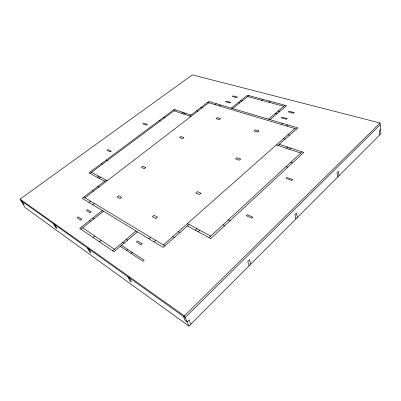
<?xml version="1.0" encoding="UTF-8"?>
<svg xmlns="http://www.w3.org/2000/svg" width="401" height="401" viewBox="0 0 401 401"><rect width="100%" height="100%" fill="white"/><g stroke="black" fill="none" stroke-linecap="round" stroke-linejoin="round"><path stroke-width="0.6" d="M188.961 326.123L380.95 133.658L380.043 122.997L192.35 74.877L20.05 199.117L25.248 207.678L188.961 326.123L184.375 315.883L20.05 199.117M380.574 129.252L379.381 130.44L379.762 134.851M380.193 124.796L185.152 317.612L20.927 200.56M184.375 315.883L380.043 122.997M209.096 237.658L302.053 151.814M198.009 231.673L199.683 230.159M289.146 149.202L290.489 147.989M195.272 230.199L196.941 228.695M286.284 148.25L287.627 147.042M163.327 244.936L294.88 128.51M189.011 224.455L163.127 247.427L82.22 198.335L106.075 180.074M277.993 145.478L297.828 127.879L208.751 101.473L189.743 116.029M153.954 241.858L155.693 240.339M286.66 126.054L287.933 124.947M148.997 238.851L150.726 237.352M281.296 124.455L282.565 123.353M131.007 253.362L132.205 252.329M126.551 250.424L127.744 249.407M112.651 250.785L136.074 231.011M268.505 119.187L285.006 105.252M137.473 231.858L114.019 251.718L79.739 228.4L102.275 210.505M270.033 119.638L286.545 105.663L247.472 95.237L231.227 108.135M99.408 241.778L101.177 240.319M268.81 102.25L270.018 101.252M93.082 237.477L94.836 236.049M261.602 100.31L262.805 99.333M80.917 229.202L103.493 211.242M232.575 108.536L248.836 95.603M92.791 204.751L94.42 203.477M219.392 105.959L220.625 104.997M88.957 202.425L90.581 201.167M215.096 104.676L216.329 103.724M84.942 197.773L208.771 102.786M99.017 178.275L100.546 177.117M183.758 114.029L185.031 113.067M97.177 177.282L98.701 176.129M181.763 113.363L183.031 112.405M90.055 173.438L175.277 109.834M247.638 96.556L283.793 106.28M240.645 100.661L242.004 101.037M278.073 111.102L279.612 111.533M238.209 102.596L239.562 102.977M275.602 113.192L277.136 113.628M207.523 102.415L296.55 129.012M200.811 107.553L202.049 107.944M287.893 134.696L289.557 135.217M196.625 110.756L197.863 111.152M283.527 138.561L285.191 139.092M191.021 115.047L174.119 109.453L88.992 172.866L104.541 181.252M279.332 144.29L303.843 152.41L210.821 238.585L187.352 225.928M174.014 110.776L190.976 116.44M276.334 144.926L300.705 153.062M163.488 117.373L164.636 117.779M290.675 162.32L292.464 162.951M159.162 120.591L160.305 121.007M286.033 166.61L287.818 167.257M106.31 159.964L107.398 160.495M228.364 219.863L230.104 220.72M101.423 163.603L102.506 164.144M222.946 224.866L224.685 225.743M91.563 172.31L107.217 180.686M187.427 223.603L210.781 236.099M97.689 186.495L98.816 187.127M178.365 231.628L179.939 232.505M92.456 190.5L93.578 191.147M172.696 236.645L174.265 237.542M83.829 197.107L164.881 245.868M92.821 218.009L94.024 218.776M126.26 239.297L127.648 240.179M89.443 220.695L90.636 221.467M122.746 242.264L124.13 243.156M121.548 245.342L144.22 260.209L143.007 261.277L120.365 246.344M82.646 227.828L114.45 249.267M23.098 204.134L24 204.781L21.824 201.202M53.528 223.798L55.709 227.557L56.777 228.324L54.596 224.555M87.553 248.049L89.714 251.978L90.967 252.876L88.806 248.941M129.328 277.823L131.418 281.928L129.924 280.855L127.834 276.76M183.292 316.284L185.217 320.564L187.072 321.898L189.021 319.958L190.896 324.183M249.111 265.828L247.758 261.477L249.452 259.793L250.785 264.144M295.903 218.921L294.93 214.515L296.434 213.021L297.392 217.422M337.662 177.052L337 172.636L338.349 171.292L339 175.713M252.79 217.202L251.733 218.204L246.284 215.653L247.342 214.66L252.79 217.202M292.529 179.538L291.572 180.45L286.043 178.34L287.001 177.442L292.529 179.538M142.119 243.768L140.946 244.78L136.445 241.953L137.613 240.951L142.119 243.768M287.116 118.551L286.284 119.272L281.357 117.849L282.189 117.137L287.116 118.551M294.048 112.566L293.226 113.272L288.289 111.909L289.111 111.207L294.048 112.566M200.916 193.272L199.372 194.61L195.823 192.936L197.367 191.613L200.916 193.272M240.565 159.022L239.156 160.24L235.522 158.856L236.931 157.648L240.565 159.022M157.362 217.136L155.708 218.54L152.38 216.68L154.029 215.292L157.362 217.136M258.901 130.947L257.592 132.054L254.034 130.906L255.337 129.804L258.901 130.947M121.583 197.317L119.989 198.59L117.112 196.981L118.701 195.718L121.583 197.317M220.435 118.621L219.152 119.643L216.024 118.636L217.307 117.623L220.435 118.621M81.774 219.262L80.641 220.149L77.067 217.793L78.195 216.911L81.774 219.262M91.137 211.898L90.03 212.771L86.41 210.495L87.513 209.633L91.137 211.898M230.505 102.315L229.688 102.957L225.598 101.779L226.41 101.142L230.505 102.315M237.282 96.987L236.48 97.618L232.369 96.486L233.171 95.859L237.282 96.987M145.763 167.513L144.285 168.676L141.408 167.322L142.881 166.169L145.763 167.513M183.874 137.608L182.515 138.676L179.543 137.543L180.901 136.485L183.874 137.608M111.137 151.117L110.19 151.819L106.992 150.32L107.939 149.628L111.137 151.117M147.212 124.44L146.33 125.092L143.017 123.829L143.894 123.182L147.212 124.44"/></g></svg>
